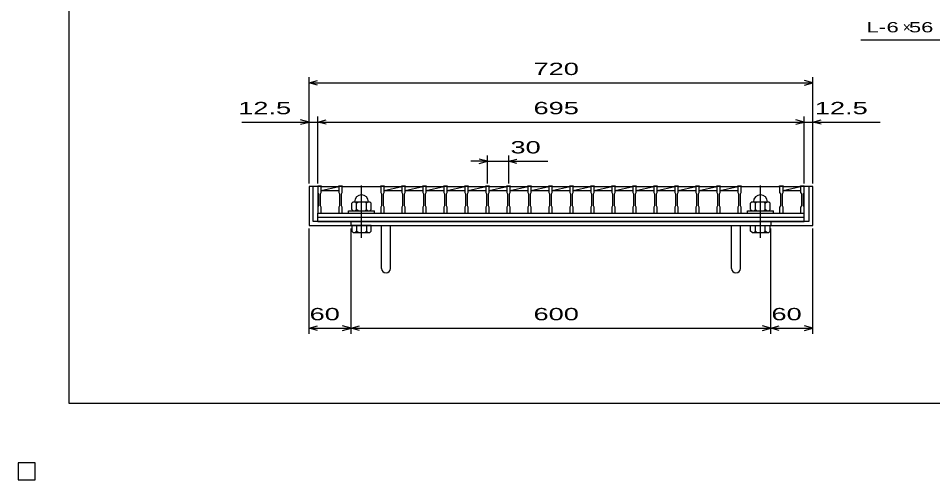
# Model space of a CAD drawing. Units: millimetres, scale not verified. Extents: x -1456 to 1385, y -1026 to 843.
# Drawn here: x -1456 to -149, y -1026 to -367 of the extents above; entities that cross this region are included whole.
import ezdxf
from ezdxf.enums import TextEntityAlignment as Align

# ---------------------------------------------------------------- set-up
doc = ezdxf.new("R2010")
doc.units = ezdxf.units.MM
doc.header["$LTSCALE"] = 8
doc.linetypes.add('CHAIN', pattern=[18.5, 12, -1.5, 3.5, -1.5])
for name, color, linetype, lineweight in [('0_2', 150, 'Continuous', 25), ('16', 3, 'Continuous', 25), ('19', 6, 'Continuous', 25), ('22', 4, 'Continuous', 25)]:
    doc.layers.add(name, color=color, linetype=linetype, lineweight=lineweight)
doc.styles.add('ベクトル', font='')
doc.styles.get('ベクトル').set_extended_font_data('ベクトル')

msp = doc.modelspace()

# ---------------------------------------------------------------- linework, layer by layer
at = {"layer": '0_2'}
for p, q in [((-1383.2, -917.2), (-1383.2, 842.8)), ((1384.8, -917.2), (-1383.2, -917.2))]:
    msp.add_line(p, q, dxfattribs=at)
at = {"layer": '16'}
for p, q in [((-1028, -607), (-1028, -606.3)), ((-1028, -606.3), (-1023, -606.3)), ((-1028, -607), (-1028, -615.5)), ((-1023, -607), (-1028, -607)), ((-1028, -607), (-1028, -645)), ((-1023, -606.3), (-1023, -607)), ((-1023, -615.5), (-1023, -607)), ((-1023, -607), (-998, -607)), ((-1023, -613), (-998, -607)), ((-1023, -613), (-998, -613)), ((-998, -607), (-998, -606.3)), ((-998, -606.3), (-993, -606.3)), ((-998, -607), (-998, -615.5)), ((-993, -607), (-998, -607)), ((-993, -606.3), (-993, -607)), ((-993, -615.5), (-993, -607)), ((-993, -607), (-938, -607)), ((-938, -607), (-938, -606.3)), ((-938, -606.3), (-933, -606.3)), ((-938, -607), (-938, -615.5)), ((-933, -607), (-938, -607)), ((-933, -606.3), (-933, -607)), ((-933, -615.5), (-933, -607)), ((-933, -607), (-908, -607)), ((-933, -613), (-908, -607)), ((-933, -613), (-908, -613)), ((-908, -607), (-908, -606.3)), ((-908, -606.3), (-903, -606.3)), ((-908, -607), (-908, -615.5)), ((-903, -607), (-908, -607)), ((-903, -606.3), (-903, -607)), ((-903, -615.5), (-903, -607)), ((-903, -607), (-878, -607)), ((-903, -613), (-878, -607)), ((-903, -613), (-878, -613)), ((-878, -607), (-878, -606.3)), ((-878, -606.3), (-873, -606.3)), ((-878, -607), (-878, -615.5)), ((-873, -607), (-878, -607)), ((-873, -606.3), (-873, -607)), ((-873, -615.5), (-873, -607)), ((-873, -607), (-848, -607)), ((-873, -613), (-848, -607)), ((-873, -613), (-848, -613)), ((-848, -607), (-848, -606.3)), ((-848, -606.3), (-843, -606.3)), ((-848, -607), (-848, -615.5)), ((-843, -607), (-848, -607)), ((-843, -606.3), (-843, -607)), ((-843, -615.5), (-843, -607)), ((-843, -607), (-818, -607)), ((-843, -613), (-818, -607)), ((-843, -613), (-818, -613)), ((-818, -607), (-818, -606.3)), ((-818, -606.3), (-813, -606.3)), ((-818, -607), (-818, -615.5)), ((-813, -607), (-818, -607)), ((-813, -606.3), (-813, -607)), ((-813, -615.5), (-813, -607)), ((-813, -607), (-788, -607)), ((-813, -613), (-788, -607)), ((-813, -613), (-788, -613)), ((-788, -607), (-788, -606.3)), ((-788, -606.3), (-783, -606.3)), ((-788, -607), (-788, -615.5)), ((-783, -607), (-788, -607)), ((-783, -606.3), (-783, -607)), ((-783, -615.5), (-783, -607)), ((-783, -607), (-758, -607)), ((-783, -613), (-758, -607)), ((-783, -613), (-758, -613)), ((-758, -607), (-758, -606.3)), ((-758, -606.3), (-753, -606.3)), ((-758, -607), (-758, -615.5)), ((-753, -607), (-758, -607)), ((-753, -606.3), (-753, -607)), ((-753, -615.5), (-753, -607)), ((-753, -607), (-728, -607)), ((-753, -613), (-728, -607)), ((-753, -613), (-728, -613)), ((-728, -607), (-728, -606.3)), ((-728, -606.3), (-723, -606.3)), ((-728, -607), (-728, -615.5)), ((-723, -607), (-728, -607)), ((-723, -606.3), (-723, -607)), ((-723, -615.5), (-723, -607)), ((-723, -607), (-698, -607)), ((-723, -613), (-698, -607)), ((-723, -613), (-698, -613)), ((-698, -607), (-698, -606.3)), ((-698, -606.3), (-693, -606.3)), ((-698, -607), (-698, -615.5)), ((-693, -607), (-698, -607)), ((-693, -606.3), (-693, -607)), ((-693, -615.5), (-693, -607)), ((-693, -607), (-668, -607)), ((-693, -613), (-668, -607)), ((-693, -613), (-668, -613)), ((-668, -607), (-668, -606.3)), ((-668, -606.3), (-663, -606.3)), ((-668, -607), (-668, -615.5)), ((-663, -607), (-668, -607)), ((-663, -606.3), (-663, -607)), ((-663, -615.5), (-663, -607)), ((-663, -607), (-638, -607)), ((-663, -613), (-638, -607)), ((-663, -613), (-638, -613)), ((-638, -607), (-638, -606.3)), ((-638, -606.3), (-633, -606.3)), ((-638, -607), (-638, -615.5)), ((-633, -607), (-638, -607)), ((-633, -606.3), (-633, -607)), ((-633, -615.5), (-633, -607)), ((-633, -607), (-608, -607)), ((-633, -613), (-608, -607)), ((-633, -613), (-608, -613)), ((-608, -607), (-608, -606.3)), ((-608, -606.3), (-603, -606.3)), ((-608, -607), (-608, -615.5)), ((-603, -607), (-608, -607)), ((-603, -606.3), (-603, -607)), ((-603, -615.5), (-603, -607)), ((-603, -607), (-578, -607)), ((-603, -613), (-578, -607)), ((-603, -613), (-578, -613)), ((-578, -607), (-578, -606.3)), ((-578, -606.3), (-573, -606.3)), ((-578, -607), (-578, -615.5)), ((-573, -607), (-578, -607)), ((-573, -606.3), (-573, -607)), ((-573, -615.5), (-573, -607)), ((-573, -607), (-548, -607)), ((-573, -613), (-548, -607)), ((-573, -613), (-548, -613)), ((-548, -607), (-548, -606.3)), ((-548, -606.3), (-543, -606.3)), ((-548, -607), (-548, -615.5)), ((-543, -607), (-548, -607)), ((-543, -606.3), (-543, -607)), ((-543, -615.5), (-543, -607)), ((-543, -607), (-518, -607)), ((-543, -613), (-518, -607)), ((-543, -613), (-518, -613)), ((-518, -607), (-518, -606.3)), ((-518, -606.3), (-513, -606.3)), ((-518, -607), (-518, -615.5)), ((-513, -607), (-518, -607)), ((-513, -606.3), (-513, -607)), ((-513, -615.5), (-513, -607)), ((-513, -607), (-488, -607)), ((-513, -613), (-488, -607)), ((-513, -613), (-488, -613)), ((-488, -607), (-488, -606.3)), ((-488, -606.3), (-483, -606.3)), ((-488, -607), (-488, -615.5)), ((-483, -607), (-488, -607)), ((-483, -606.3), (-483, -607)), ((-483, -615.5), (-483, -607)), ((-483, -607), (-458, -607)), ((-483, -613), (-458, -607)), ((-483, -613), (-458, -613)), ((-458, -607), (-458, -606.3)), ((-458, -606.3), (-453, -606.3)), ((-458, -607), (-458, -615.5)), ((-453, -607), (-458, -607)), ((-453, -606.3), (-453, -607)), ((-453, -615.5), (-453, -607)), ((-453, -607), (-428, -607)), ((-453, -613), (-428, -607)), ((-453, -613), (-428, -613)), ((-428, -607), (-428, -606.3)), ((-428, -606.3), (-423, -606.3)), ((-428, -607), (-428, -615.5)), ((-423, -607), (-428, -607)), ((-423, -606.3), (-423, -607)), ((-423, -615.5), (-423, -607)), ((-423, -607), (-368, -607)), ((-368, -607), (-368, -606.3)), ((-368, -606.3), (-363, -606.3)), ((-368, -607), (-368, -615.5)), ((-363, -607), (-368, -607)), ((-363, -606.3), (-363, -607)), ((-363, -615.5), (-363, -607)), ((-363, -607), (-338, -607)), ((-363, -613), (-338, -607)), ((-363, -613), (-338, -613)), ((-338, -607), (-338, -606.3)), ((-338, -606.3), (-333, -606.3)), ((-338, -607), (-338, -615.5)), ((-333, -607), (-338, -607)), ((-333, -606.3), (-333, -607)), ((-333, -615.5), (-333, -607)), ((-333, -645), (-333, -607)), ((-1028, -615.5), (-1027, -617.5)), ((-1027, -617.5), (-1027, -634.5)), ((-1024, -617.5), (-1023, -615.5)), ((-1024, -634.5), (-1024, -617.5)), ((-998, -615.5), (-997, -617.5)), ((-997, -617.5), (-997, -634.5)), ((-994, -617.5), (-993, -615.5)), ((-994, -634.5), (-994, -617.5)), ((-938, -615.5), (-937, -617.5)), ((-937, -617.5), (-937, -634.5)), ((-934, -617.5), (-933, -615.5)), ((-934, -634.5), (-934, -617.5)), ((-908, -615.5), (-907, -617.5)), ((-907, -617.5), (-907, -634.5)), ((-904, -617.5), (-903, -615.5)), ((-904, -634.5), (-904, -617.5)), ((-878, -615.5), (-877, -617.5)), ((-877, -617.5), (-877, -634.5)), ((-874, -617.5), (-873, -615.5)), ((-874, -634.5), (-874, -617.5)), ((-848, -615.5), (-847, -617.5)), ((-847, -617.5), (-847, -634.5)), ((-844, -617.5), (-843, -615.5)), ((-844, -634.5), (-844, -617.5)), ((-818, -615.5), (-817, -617.5)), ((-817, -617.5), (-817, -634.5)), ((-814, -617.5), (-813, -615.5)), ((-814, -634.5), (-814, -617.5)), ((-788, -615.5), (-787, -617.5)), ((-787, -617.5), (-787, -634.5)), ((-784, -617.5), (-783, -615.5)), ((-784, -634.5), (-784, -617.5)), ((-758, -615.5), (-757, -617.5)), ((-757, -617.5), (-757, -634.5)), ((-754, -617.5), (-753, -615.5)), ((-754, -634.5), (-754, -617.5)), ((-728, -615.5), (-727, -617.5)), ((-727, -617.5), (-727, -634.5)), ((-724, -617.5), (-723, -615.5)), ((-724, -634.5), (-724, -617.5)), ((-698, -615.5), (-697, -617.5)), ((-697, -617.5), (-697, -634.5)), ((-694, -617.5), (-693, -615.5)), ((-694, -634.5), (-694, -617.5)), ((-668, -615.5), (-667, -617.5)), ((-667, -617.5), (-667, -634.5)), ((-664, -617.5), (-663, -615.5)), ((-664, -634.5), (-664, -617.5)), ((-638, -615.5), (-637, -617.5)), ((-637, -617.5), (-637, -634.5)), ((-634, -617.5), (-633, -615.5)), ((-634, -634.5), (-634, -617.5)), ((-608, -615.5), (-607, -617.5)), ((-607, -617.5), (-607, -634.5)), ((-604, -617.5), (-603, -615.5)), ((-604, -634.5), (-604, -617.5)), ((-578, -615.5), (-577, -617.5)), ((-577, -617.5), (-577, -634.5)), ((-574, -617.5), (-573, -615.5)), ((-574, -634.5), (-574, -617.5)), ((-548, -615.5), (-547, -617.5)), ((-547, -617.5), (-547, -634.5)), ((-544, -617.5), (-543, -615.5)), ((-544, -634.5), (-544, -617.5)), ((-518, -615.5), (-517, -617.5)), ((-517, -617.5), (-517, -634.5)), ((-514, -617.5), (-513, -615.5)), ((-514, -634.5), (-514, -617.5)), ((-488, -615.5), (-487, -617.5)), ((-487, -617.5), (-487, -634.5)), ((-484, -617.5), (-483, -615.5)), ((-484, -634.5), (-484, -617.5)), ((-458, -615.5), (-457, -617.5)), ((-457, -617.5), (-457, -634.5)), ((-454, -617.5), (-453, -615.5)), ((-454, -634.5), (-454, -617.5)), ((-428, -615.5), (-427, -617.5)), ((-427, -617.5), (-427, -634.5)), ((-424, -617.5), (-423, -615.5)), ((-424, -634.5), (-424, -617.5)), ((-368, -615.5), (-367, -617.5)), ((-367, -617.5), (-367, -634.5)), ((-364, -617.5), (-363, -615.5)), ((-364, -634.5), (-364, -617.5)), ((-338, -615.5), (-337, -617.5)), ((-337, -617.5), (-337, -634.5)), ((-334, -617.5), (-333, -615.5)), ((-334, -634.5), (-334, -617.5)), ((-1027, -634.5), (-1028, -636.5)), ((-1028, -636.5), (-1028, -645)), ((-1023, -636.5), (-1024, -634.5)), ((-1023, -645), (-1023, -636.5)), ((-997, -634.5), (-998, -636.5)), ((-998, -636.5), (-998, -645)), ((-993, -636.5), (-994, -634.5)), ((-993, -645), (-993, -636.5)), ((-977.5, -629), (-979.5, -631)), ((-979.5, -640), (-979.5, -631)), ((-979.5, -640), (-977.5, -642)), ((-977.5, -629), (-953.5, -629)), ((-974.5, -629), (-972.5, -631)), ((-974.5, -642), (-972.5, -640)), ((-972.5, -631), (-970.5, -629)), ((-972.5, -640), (-972.5, -631)), ((-970.5, -642), (-972.5, -640)), ((-960.5, -629), (-958.5, -631)), ((-960.5, -642), (-958.5, -640)), ((-958.5, -631), (-956.5, -629)), ((-958.5, -640), (-958.5, -631)), ((-956.5, -642), (-958.5, -640)), ((-953.5, -629), (-951.5, -631)), ((-953.5, -642), (-951.5, -640)), ((-951.5, -640), (-951.5, -631)), ((-937, -634.5), (-938, -636.5)), ((-938, -636.5), (-938, -645)), ((-933, -636.5), (-934, -634.5)), ((-933, -645), (-933, -636.5)), ((-907, -634.5), (-908, -636.5)), ((-908, -636.5), (-908, -645)), ((-903, -636.5), (-904, -634.5)), ((-903, -645), (-903, -636.5)), ((-877, -634.5), (-878, -636.5)), ((-878, -636.5), (-878, -645)), ((-873, -636.5), (-874, -634.5)), ((-873, -645), (-873, -636.5)), ((-847, -634.5), (-848, -636.5)), ((-848, -636.5), (-848, -645)), ((-843, -636.5), (-844, -634.5)), ((-843, -645), (-843, -636.5)), ((-817, -634.5), (-818, -636.5)), ((-818, -636.5), (-818, -645)), ((-813, -636.5), (-814, -634.5)), ((-813, -645), (-813, -636.5)), ((-787, -634.5), (-788, -636.5)), ((-788, -636.5), (-788, -645)), ((-783, -636.5), (-784, -634.5)), ((-783, -645), (-783, -636.5)), ((-757, -634.5), (-758, -636.5)), ((-758, -636.5), (-758, -645)), ((-753, -636.5), (-754, -634.5)), ((-753, -645), (-753, -636.5)), ((-727, -634.5), (-728, -636.5)), ((-728, -636.5), (-728, -645)), ((-723, -636.5), (-724, -634.5)), ((-723, -645), (-723, -636.5)), ((-697, -634.5), (-698, -636.5)), ((-698, -636.5), (-698, -645)), ((-693, -636.5), (-694, -634.5)), ((-693, -645), (-693, -636.5)), ((-667, -634.5), (-668, -636.5)), ((-668, -636.5), (-668, -645)), ((-663, -636.5), (-664, -634.5)), ((-663, -645), (-663, -636.5)), ((-637, -634.5), (-638, -636.5)), ((-638, -636.5), (-638, -645)), ((-633, -636.5), (-634, -634.5)), ((-633, -645), (-633, -636.5)), ((-607, -634.5), (-608, -636.5)), ((-608, -636.5), (-608, -645)), ((-603, -636.5), (-604, -634.5)), ((-603, -645), (-603, -636.5)), ((-577, -634.5), (-578, -636.5)), ((-578, -636.5), (-578, -645)), ((-573, -636.5), (-574, -634.5)), ((-573, -645), (-573, -636.5)), ((-547, -634.5), (-548, -636.5)), ((-548, -636.5), (-548, -645)), ((-543, -636.5), (-544, -634.5)), ((-543, -645), (-543, -636.5)), ((-517, -634.5), (-518, -636.5)), ((-518, -636.5), (-518, -645)), ((-513, -636.5), (-514, -634.5)), ((-513, -645), (-513, -636.5)), ((-487, -634.5), (-488, -636.5)), ((-488, -636.5), (-488, -645)), ((-483, -636.5), (-484, -634.5)), ((-483, -645), (-483, -636.5)), ((-457, -634.5), (-458, -636.5)), ((-458, -636.5), (-458, -645)), ((-453, -636.5), (-454, -634.5)), ((-453, -645), (-453, -636.5)), ((-427, -634.5), (-428, -636.5)), ((-428, -636.5), (-428, -645)), ((-423, -636.5), (-424, -634.5)), ((-423, -645), (-423, -636.5)), ((-407.5, -629), (-409.5, -631)), ((-409.5, -640), (-409.5, -631)), ((-409.5, -640), (-407.5, -642)), ((-407.5, -629), (-383.5, -629)), ((-404.5, -629), (-402.5, -631)), ((-404.5, -642), (-402.5, -640)), ((-402.5, -631), (-400.5, -629)), ((-402.5, -640), (-402.5, -631)), ((-400.5, -642), (-402.5, -640)), ((-390.5, -629), (-388.5, -631)), ((-390.5, -642), (-388.5, -640)), ((-388.5, -631), (-386.5, -629)), ((-388.5, -640), (-388.5, -631)), ((-386.5, -642), (-388.5, -640)), ((-383.5, -629), (-381.5, -631)), ((-383.5, -642), (-381.5, -640)), ((-381.5, -640), (-381.5, -631)), ((-367, -634.5), (-368, -636.5)), ((-368, -636.5), (-368, -645)), ((-363, -636.5), (-364, -634.5)), ((-363, -645), (-363, -636.5)), ((-337, -634.5), (-338, -636.5)), ((-338, -636.5), (-338, -645)), ((-333, -636.5), (-334, -634.5)), ((-333, -645), (-333, -636.5)), ((-1028, -645), (-1023, -645)), ((-1028, -645), (-333, -645)), ((-1028, -651), (-1028, -645)), ((-1028, -651), (-333, -651)), ((-1028, -657), (-1028, -651)), ((-1023, -645), (-998, -645)), ((-998, -645), (-993, -645)), ((-993, -645), (-938, -645)), ((-984, -645), (-984, -642)), ((-984, -642), (-947, -642)), ((-984, -645), (-947, -645)), ((-947, -645), (-947, -642)), ((-938, -645), (-933, -645)), ((-933, -645), (-908, -645)), ((-908, -645), (-903, -645)), ((-903, -645), (-878, -645)), ((-878, -645), (-873, -645)), ((-873, -645), (-848, -645)), ((-848, -645), (-843, -645)), ((-843, -645), (-818, -645)), ((-818, -645), (-813, -645)), ((-813, -645), (-788, -645)), ((-788, -645), (-783, -645)), ((-783, -645), (-758, -645)), ((-758, -645), (-753, -645)), ((-753, -645), (-728, -645)), ((-728, -645), (-723, -645)), ((-723, -645), (-698, -645)), ((-698, -645), (-693, -645)), ((-693, -645), (-668, -645)), ((-668, -645), (-663, -645)), ((-663, -645), (-638, -645)), ((-638, -645), (-633, -645)), ((-633, -645), (-608, -645)), ((-608, -645), (-603, -645)), ((-603, -645), (-578, -645)), ((-578, -645), (-573, -645)), ((-573, -645), (-548, -645)), ((-548, -645), (-543, -645)), ((-543, -645), (-518, -645)), ((-518, -645), (-513, -645)), ((-513, -645), (-488, -645)), ((-488, -645), (-483, -645)), ((-483, -645), (-458, -645)), ((-458, -645), (-453, -645)), ((-453, -645), (-428, -645)), ((-428, -645), (-423, -645)), ((-423, -645), (-368, -645)), ((-414, -645), (-414, -642)), ((-414, -642), (-377, -642)), ((-414, -645), (-377, -645)), ((-377, -645), (-377, -642)), ((-368, -645), (-363, -645)), ((-363, -645), (-338, -645)), ((-338, -645), (-333, -645)), ((-333, -651), (-333, -645)), ((-333, -657), (-333, -651)), ((-1028, -657), (-333, -657)), ((-1432, -1002), (-1456, -1002)), ((-1456, -1002), (-1456, -1026)), ((-1432, -1002), (-1456, -1002)), ((-1456, -1002), (-1456, -1026)), ((-1432, -1002), (-1456, -1002)), ((-1456, -1002), (-1456, -1026)), ((-1432, -1002), (-1456, -1002)), ((-1456, -1002), (-1456, -1026)), ((-1432, -1002), (-1456, -1002)), ((-1456, -1002), (-1456, -1026)), ((-1432, -1026), (-1432, -1002)), ((-1432, -1026), (-1432, -1002)), ((-1432, -1026), (-1432, -1002)), ((-1432, -1026), (-1432, -1002)), ((-1432, -1026), (-1432, -1002)), ((-1456, -1026), (-1432, -1026)), ((-1456, -1026), (-1432, -1026)), ((-1456, -1026), (-1432, -1026)), ((-1456, -1026), (-1432, -1026)), ((-1456, -1026), (-1432, -1026))]:
    msp.add_line(p, q, dxfattribs=at)
at = {"layer": '16', "linetype": 'CHAIN'}
for p, q in [((-965.5, -680.4), (-965.5, -605.4)), ((-395.5, -680.4), (-395.5, -605.4))]:
    msp.add_line(p, q, dxfattribs=at)
at = {"layer": '16'}
for centre in [(-965.5, -629), (-395.5, -629)]:
    msp.add_arc(centre, 10, 0, 180, dxfattribs=at)
at = {"layer": '19'}
for p, q in [((-1028, -607), (-1040.5, -607)), ((-1040.5, -607), (-1040.5, -663)), ((-1034.5, -657), (-1034.5, -607)), ((-320.5, -607), (-333, -607)), ((-326.5, -607), (-326.5, -657)), ((-320.5, -663), (-320.5, -607)), ((-1040.5, -663), (-320.5, -663)), ((-326.5, -657), (-1034.5, -657)), ((-980.5, -663), (-980.5, -657)), ((-979.5, -663), (-979.5, -671)), ((-951.5, -663), (-979.5, -663)), ((-972.5, -663), (-972.5, -671)), ((-958.5, -663), (-958.5, -671)), ((-951.5, -671), (-951.5, -663)), ((-937, -724.11), (-937, -663)), ((-924, -724.11), (-924, -663)), ((-437, -724.11), (-437, -663)), ((-424, -724.11), (-424, -663)), ((-409.5, -671), (-409.5, -663)), ((-409.5, -663), (-381.5, -663)), ((-402.5, -671), (-402.5, -663)), ((-388.5, -671), (-388.5, -663)), ((-381.5, -671), (-381.5, -663)), ((-380.5, -657), (-380.5, -663)), ((-979.5, -671), (-977.5, -673)), ((-977.5, -673), (-953.5, -673)), ((-972.5, -671), (-974.5, -673)), ((-970.5, -673), (-972.5, -671)), ((-958.5, -671), (-960.5, -673)), ((-956.5, -673), (-958.5, -671)), ((-953.5, -673), (-951.5, -671)), ((-407.5, -673), (-409.5, -671)), ((-407.5, -673), (-383.5, -673)), ((-404.5, -673), (-402.5, -671)), ((-400.5, -673), (-402.5, -671)), ((-390.5, -673), (-388.5, -671)), ((-386.5, -673), (-388.5, -671)), ((-383.5, -673), (-381.5, -671))]:
    msp.add_line(p, q, dxfattribs=at)
for centre in [(-930.5, -724.11), (-430.5, -724.11)]:
    msp.add_arc(centre, 6.5, 180, 0, dxfattribs=at)
at = {"layer": '22'}
for p, q in [((-252, -397.5), (-92, -397.5)), ((-1040.5, -603), (-1040.5, -451)), ((-1040.5, -459), (-1028.5, -455.8)), ((-320.5, -459), (-332.5, -455.8)), ((-320.5, -603), (-320.5, -451)), ((-1028.5, -462.2), (-1040.5, -459)), ((-1040.5, -459), (-320.5, -459)), ((-332.5, -462.2), (-320.5, -459)), ((-1040.5, -603), (-1040.5, -507)), ((-1028, -603), (-1028, -507)), ((-333, -603), (-333, -507)), ((-320.5, -603), (-320.5, -507)), ((-1136.5, -515), (-1040.5, -515)), ((-1040.5, -515), (-1052.5, -511.8)), ((-1052.5, -518.2), (-1040.5, -515)), ((-1040.5, -515), (-1028, -515)), ((-1028, -515), (-1016, -511.8)), ((-1016, -518.2), (-1028, -515)), ((-1028, -515), (-333, -515)), ((-333, -515), (-345, -511.8)), ((-345, -518.2), (-333, -515)), ((-333, -515), (-320.5, -515)), ((-320.5, -515), (-308.5, -511.8)), ((-308.5, -518.2), (-320.5, -515)), ((-320.5, -515), (-224.5, -515)), ((-785.5, -571), (-809.5, -571)), ((-785.5, -571), (-797.5, -567.8)), ((-797.5, -574.2), (-785.5, -571)), ((-785.5, -603), (-785.5, -563)), ((-785.5, -571), (-755.5, -571)), ((-755.5, -563), (-755.5, -603)), ((-755.5, -571), (-743.5, -567.8)), ((-743.5, -574.2), (-755.5, -571)), ((-755.5, -571), (-699.5, -571)), ((-1040.5, -817.4), (-1040.5, -667)), ((-980.5, -817.4), (-980.5, -667)), ((-380.5, -817.4), (-380.5, -667)), ((-320.5, -817.4), (-320.5, -667)), ((-1040.5, -809.4), (-1028.5, -806.2)), ((-1028.5, -812.6), (-1040.5, -809.4)), ((-1040.5, -809.4), (-980.5, -809.4)), ((-980.5, -809.4), (-992.5, -806.2)), ((-992.5, -812.6), (-980.5, -809.4)), ((-980.5, -809.4), (-968.5, -806.2)), ((-968.5, -812.6), (-980.5, -809.4)), ((-980.5, -809.4), (-380.5, -809.4)), ((-380.5, -809.4), (-392.5, -806.2)), ((-392.5, -812.6), (-380.5, -809.4)), ((-380.5, -809.4), (-368.5, -806.2)), ((-368.5, -812.6), (-380.5, -809.4)), ((-380.5, -809.4), (-320.5, -809.4)), ((-320.5, -809.4), (-332.5, -806.2)), ((-332.5, -812.6), (-320.5, -809.4))]:
    msp.add_line(p, q, dxfattribs=at)
at = {"layer": '22', "color": 2}
for p, q in [((-1432, -1002), (-1456, -1002)), ((-1456, -1002), (-1456, -1026)), ((-1432, -1002), (-1456, -1002)), ((-1456, -1002), (-1456, -1026)), ((-1432, -1002), (-1456, -1002)), ((-1456, -1002), (-1456, -1026)), ((-1432, -1026), (-1432, -1002)), ((-1432, -1026), (-1432, -1002)), ((-1432, -1026), (-1432, -1002)), ((-1456, -1026), (-1432, -1026)), ((-1456, -1026), (-1432, -1026)), ((-1456, -1026), (-1432, -1026))]:
    msp.add_line(p, q, dxfattribs=at)

# ---------------------------------------------------------------- texts
at = {"layer": '22', "color": 2, "style": 'ベクトル'}
for s, height, width, p in [('L-', 14.66, 1.6, (-244, -379.5)), (' 6 ', 14.66, 1.6, (-224, -379.5)), (' 56 ', 14.66, 1.6, (-192, -379.5)), (' 720 ', 17.6, 1.65, (-730.5, -439)), (' 12.5 ', 17.6, 1.65, (-1152.5, -495)), (' 695 ', 17.6, 1.65, (-730.5, -495)), (' 12.5 ', 17.6, 1.65, (-328.5, -495)), (' 30 ', 17.6, 1.65, (-763.5, -551)), (' 60 ', 17.6, 1.65, (-1050.5, -789.4)), (' 600 ', 17.6, 1.65, (-730.5, -789.4)), (' 60 ', 17.6, 1.65, (-390.5, -789.4))]:
    msp.add_text(s, height=height, dxfattribs=dict(at, width=width)).set_placement(p, align=Align.MIDDLE_LEFT)
msp.add_text('×', height=14.66, dxfattribs=at).set_placement((-192, -379.5), align=Align.MIDDLE_LEFT)

doc.saveas('drawing.dxf')
